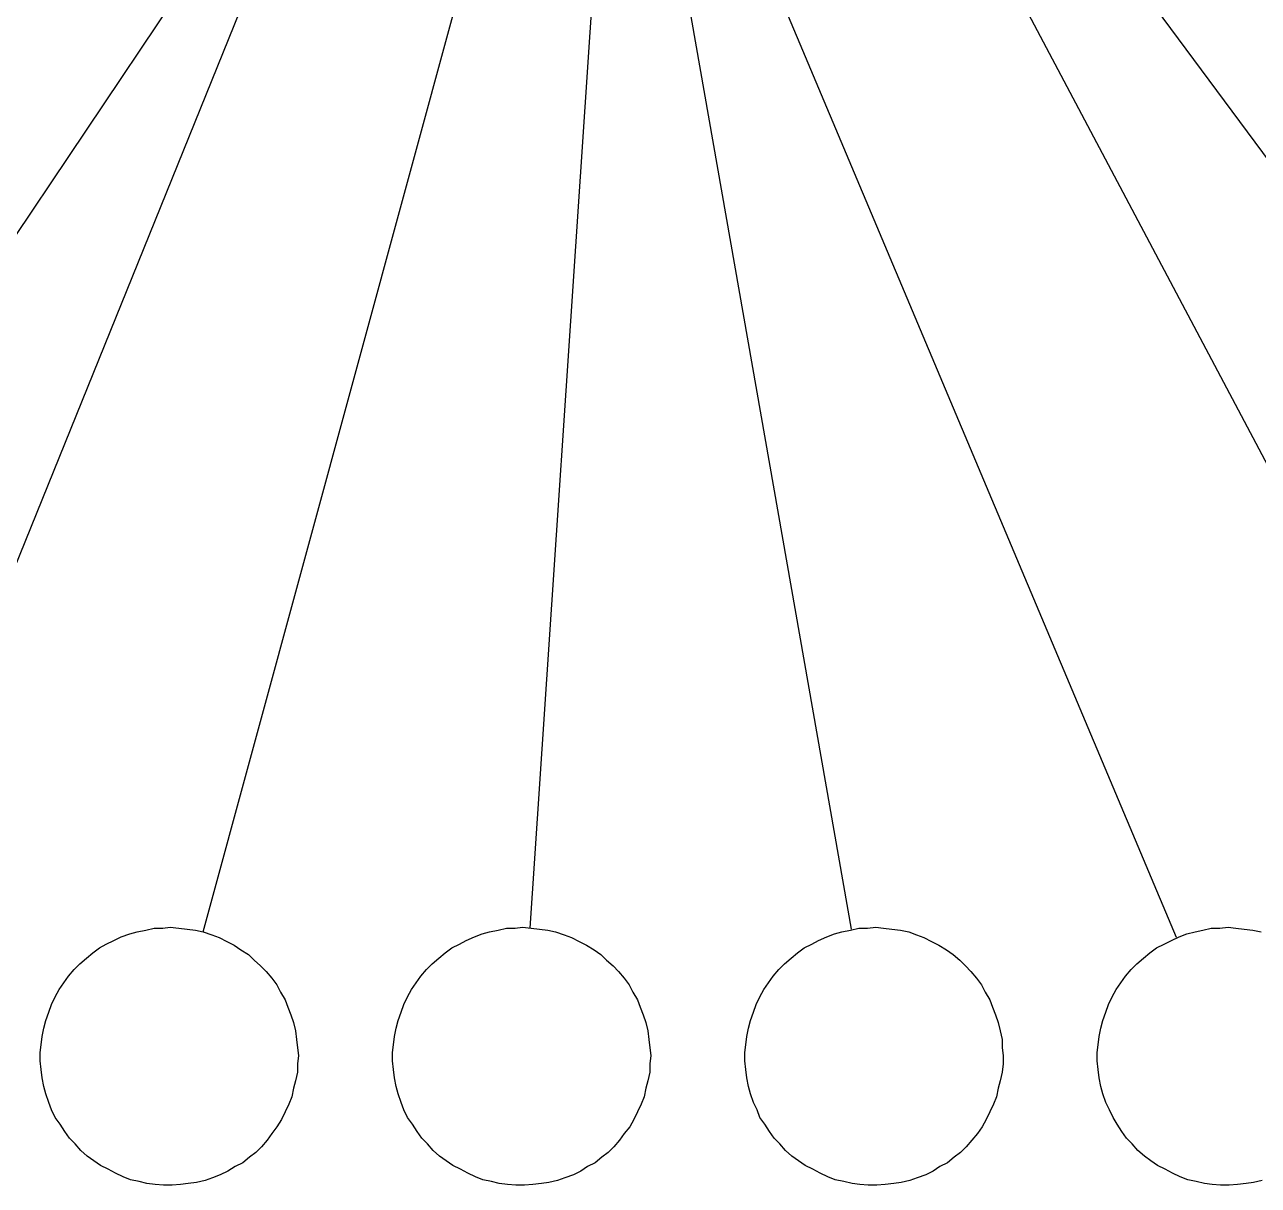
# Model space of a CAD drawing. Extents: x 9 to 432, y 44 to 411.
# Drawn here: x 82.9 to 119.86, y 52.24 to 87.01 of the extents above; entities that cross this region are included whole.
import ezdxf

# ---------------------------------------------------------------- set-up
doc = ezdxf.new("R2010")
doc.units = 0
doc.layers.get('0').update_dxf_attribs({"linetype": 'CONTINUOUS'})

msp = doc.modelspace()

# ---------------------------------------------------------------- linework, layer by layer
at = {"color": 7}
for p, q in [((68.269556, 59.293478), (97.761778, 103.235478)), ((88.250889, 59.8297), (99.088222, 99.623033)), ((127.705556, 59.519256), (107.752444, 97.195922)), ((98.044, 59.942589), (100.499333, 96.546811)), ((107.667778, 59.914367), (101.571778, 94.6277)), ((117.404444, 59.660367), (102.841778, 94.260811)), ((137.752667, 59.208811), (112.578444, 93.188367)), ((78.119111, 59.688589), (90.960222, 91.382144)), ((86.275333, 59.8297), (86.529333, 59.886144)), ((86.529333, 59.886144), (86.783333, 59.942589)), ((86.783333, 59.942589), (87.037333, 59.942589)), ((87.037333, 59.942589), (87.263111, 59.970811)), ((87.263111, 59.970811), (87.517111, 59.942589)), ((87.517111, 59.942589), (87.771111, 59.914367)), ((87.771111, 59.914367), (88.025111, 59.886144)), ((88.025111, 59.886144), (88.250889, 59.8297)), ((96.830444, 59.8297), (97.084444, 59.886144)), ((97.084444, 59.886144), (97.338444, 59.942589)), ((97.338444, 59.942589), (97.592444, 59.942589)), ((97.592444, 59.942589), (97.818222, 59.970811)), ((97.818222, 59.970811), (98.072222, 59.942589)), ((98.072222, 59.942589), (98.326222, 59.914367)), ((98.326222, 59.914367), (98.580222, 59.886144)), ((98.580222, 59.886144), (98.806, 59.8297)), ((107.385556, 59.8297), (107.639556, 59.886144)), ((107.639556, 59.886144), (107.893556, 59.942589)), ((107.893556, 59.942589), (108.147556, 59.942589)), ((108.147556, 59.942589), (108.401556, 59.970811)), ((108.401556, 59.970811), (108.627333, 59.942589)), ((108.627333, 59.942589), (108.881333, 59.914367)), ((108.881333, 59.914367), (109.135333, 59.886144)), ((109.135333, 59.886144), (109.389333, 59.8297)), ((117.968889, 59.8297), (118.194667, 59.886144)), ((118.194667, 59.886144), (118.448667, 59.942589)), ((118.448667, 59.942589), (118.702667, 59.942589)), ((118.702667, 59.942589), (118.956667, 59.970811)), ((118.956667, 59.970811), (119.182444, 59.942589)), ((119.182444, 59.942589), (119.436444, 59.914367)), ((119.436444, 59.914367), (119.690444, 59.886144)), ((119.690444, 59.886144), (119.944444, 59.8297)), ((85.344, 59.462811), (85.569778, 59.5757)), ((85.569778, 59.5757), (85.795556, 59.688589)), ((85.795556, 59.688589), (86.049556, 59.773256)), ((86.049556, 59.773256), (86.275333, 59.8297)), ((88.250889, 59.8297), (88.504889, 59.745033)), ((88.504889, 59.745033), (88.730667, 59.660367)), ((88.730667, 59.660367), (88.956444, 59.547478)), ((88.956444, 59.547478), (89.182222, 59.434589)), ((95.927333, 59.462811), (96.124889, 59.5757)), ((96.124889, 59.5757), (96.378889, 59.688589)), ((96.378889, 59.688589), (96.604667, 59.773256)), ((96.604667, 59.773256), (96.830444, 59.8297)), ((98.806, 59.8297), (99.06, 59.745033)), ((99.06, 59.745033), (99.285778, 59.660367)), ((99.285778, 59.660367), (99.511556, 59.547478)), ((99.511556, 59.547478), (99.737333, 59.434589)), ((106.482444, 59.462811), (106.68, 59.5757)), ((106.68, 59.5757), (106.934, 59.688589)), ((106.934, 59.688589), (107.159778, 59.773256)), ((107.159778, 59.773256), (107.385556, 59.8297)), ((109.389333, 59.8297), (109.615111, 59.745033)), ((109.615111, 59.745033), (109.840889, 59.660367)), ((109.840889, 59.660367), (110.066667, 59.547478)), ((110.066667, 59.547478), (110.292444, 59.434589)), ((117.037556, 59.462811), (117.263333, 59.5757)), ((117.263333, 59.5757), (117.489111, 59.688589)), ((117.489111, 59.688589), (117.714889, 59.773256)), ((117.714889, 59.773256), (117.968889, 59.8297)), ((84.751333, 59.039478), (84.948889, 59.208811)), ((84.948889, 59.208811), (85.146444, 59.349922)), ((85.146444, 59.349922), (85.344, 59.462811)), ((89.182222, 59.434589), (89.379778, 59.293478)), ((89.379778, 59.293478), (89.605556, 59.152367)), ((89.605556, 59.152367), (89.774889, 58.983033)), ((95.306444, 59.039478), (95.504, 59.208811)), ((95.504, 59.208811), (95.701556, 59.349922)), ((95.701556, 59.349922), (95.927333, 59.462811)), ((99.737333, 59.434589), (99.963111, 59.293478)), ((99.963111, 59.293478), (100.160667, 59.152367)), ((100.160667, 59.152367), (100.33, 58.983033)), ((105.861556, 59.039478), (106.059111, 59.208811)), ((106.059111, 59.208811), (106.256667, 59.349922)), ((106.256667, 59.349922), (106.482444, 59.462811)), ((110.292444, 59.434589), (110.518222, 59.293478)), ((110.518222, 59.293478), (110.715778, 59.152367)), ((110.715778, 59.152367), (110.913333, 58.983033)), ((116.416667, 59.039478), (116.614222, 59.208811)), ((116.614222, 59.208811), (116.811778, 59.349922)), ((116.811778, 59.349922), (117.037556, 59.462811)), ((84.384444, 58.700811), (84.553778, 58.870144)), ((84.553778, 58.870144), (84.751333, 59.039478)), ((89.774889, 58.983033), (89.972444, 58.8137)), ((89.972444, 58.8137), (90.141778, 58.644367)), ((94.939556, 58.700811), (95.108889, 58.870144)), ((95.108889, 58.870144), (95.306444, 59.039478)), ((100.33, 58.983033), (100.527556, 58.8137)), ((100.527556, 58.8137), (100.696889, 58.644367)), ((105.494667, 58.700811), (105.664, 58.870144)), ((105.664, 58.870144), (105.861556, 59.039478)), ((110.913333, 58.983033), (111.082667, 58.8137)), ((111.082667, 58.8137), (111.252, 58.644367)), ((116.049778, 58.700811), (116.219111, 58.870144)), ((116.219111, 58.870144), (116.416667, 59.039478)), ((84.074, 58.3057), (84.215111, 58.503256)), ((84.215111, 58.503256), (84.384444, 58.700811)), ((90.141778, 58.644367), (90.311111, 58.446811)), ((90.311111, 58.446811), (90.452222, 58.249256)), ((94.629111, 58.3057), (94.770222, 58.503256)), ((94.770222, 58.503256), (94.939556, 58.700811)), ((100.696889, 58.644367), (100.866222, 58.446811)), ((100.866222, 58.446811), (101.007333, 58.249256)), ((105.184222, 58.3057), (105.325333, 58.503256)), ((105.325333, 58.503256), (105.494667, 58.700811)), ((111.252, 58.644367), (111.421333, 58.446811)), ((111.421333, 58.446811), (111.562444, 58.249256)), ((115.739333, 58.3057), (115.880444, 58.503256)), ((115.880444, 58.503256), (116.049778, 58.700811)), ((83.82, 57.882367), (83.932889, 58.108144)), ((83.932889, 58.108144), (84.074, 58.3057)), ((90.452222, 58.249256), (90.565111, 58.023478)), ((90.565111, 58.023478), (90.706222, 57.7977)), ((94.375111, 57.882367), (94.488, 58.108144)), ((94.488, 58.108144), (94.629111, 58.3057)), ((101.007333, 58.249256), (101.120222, 58.023478)), ((101.120222, 58.023478), (101.261333, 57.7977)), ((104.930222, 57.882367), (105.043111, 58.108144)), ((105.043111, 58.108144), (105.184222, 58.3057)), ((111.562444, 58.249256), (111.675333, 58.023478)), ((111.675333, 58.023478), (111.816444, 57.7977)), ((115.485333, 57.882367), (115.598222, 58.108144)), ((115.598222, 58.108144), (115.739333, 58.3057)), ((83.622444, 57.430811), (83.707111, 57.656589)), ((83.707111, 57.656589), (83.82, 57.882367)), ((90.706222, 57.7977), (90.790889, 57.571922)), ((94.177556, 57.430811), (94.262222, 57.656589)), ((94.262222, 57.656589), (94.375111, 57.882367)), ((101.261333, 57.7977), (101.346, 57.571922)), ((104.732667, 57.430811), (104.817333, 57.656589)), ((104.817333, 57.656589), (104.930222, 57.882367)), ((111.816444, 57.7977), (111.901111, 57.571922)), ((115.287778, 57.430811), (115.372444, 57.656589)), ((115.372444, 57.656589), (115.485333, 57.882367)), ((83.537778, 57.176811), (83.622444, 57.430811)), ((90.790889, 57.571922), (90.875556, 57.346144)), ((90.875556, 57.346144), (90.960222, 57.120367)), ((94.092889, 57.176811), (94.177556, 57.430811)), ((101.346, 57.571922), (101.430667, 57.346144)), ((101.430667, 57.346144), (101.515333, 57.120367)), ((104.648, 57.176811), (104.732667, 57.430811)), ((111.901111, 57.571922), (111.985778, 57.346144)), ((111.985778, 57.346144), (112.070444, 57.120367)), ((115.203111, 57.176811), (115.287778, 57.430811)), ((83.424889, 56.697033), (83.481333, 56.951033)), ((83.481333, 56.951033), (83.537778, 57.176811)), ((90.960222, 57.120367), (91.016667, 56.866367)), ((93.98, 56.697033), (94.036444, 56.951033)), ((94.036444, 56.951033), (94.092889, 57.176811)), ((101.515333, 57.120367), (101.571778, 56.866367)), ((104.535111, 56.697033), (104.591556, 56.951033)), ((104.591556, 56.951033), (104.648, 57.176811)), ((112.070444, 57.120367), (112.126889, 56.866367)), ((115.090222, 56.697033), (115.146667, 56.951033)), ((115.146667, 56.951033), (115.203111, 57.176811)), ((83.396667, 56.443033), (83.424889, 56.697033)), ((91.016667, 56.866367), (91.044889, 56.612367)), ((91.044889, 56.612367), (91.073111, 56.358367)), ((93.951778, 56.443033), (93.98, 56.697033)), ((101.571778, 56.866367), (101.6, 56.612367)), ((101.6, 56.612367), (101.628222, 56.358367)), ((104.506889, 56.443033), (104.535111, 56.697033)), ((112.126889, 56.866367), (112.183333, 56.612367)), ((112.183333, 56.612367), (112.183333, 56.358367)), ((115.062, 56.443033), (115.090222, 56.697033)), ((83.368444, 56.217256), (83.396667, 56.443033)), ((83.368444, 55.963256), (83.368444, 56.217256)), ((91.073111, 56.358367), (91.101333, 56.132589)), ((93.923556, 56.217256), (93.951778, 56.443033)), ((93.923556, 55.963256), (93.923556, 56.217256)), ((101.628222, 56.358367), (101.656444, 56.132589)), ((104.478667, 56.217256), (104.506889, 56.443033)), ((104.478667, 55.963256), (104.478667, 56.217256)), ((112.183333, 56.358367), (112.211556, 56.132589)), ((115.033778, 56.217256), (115.062, 56.443033)), ((115.033778, 55.963256), (115.033778, 56.217256)), ((83.396667, 55.709256), (83.368444, 55.963256)), ((91.101333, 56.132589), (91.073111, 55.878589)), ((91.073111, 55.878589), (91.073111, 55.624589)), ((93.951778, 55.709256), (93.923556, 55.963256)), ((101.656444, 56.132589), (101.628222, 55.878589)), ((101.628222, 55.878589), (101.628222, 55.624589)), ((104.506889, 55.709256), (104.478667, 55.963256)), ((112.211556, 55.878589), (112.183333, 55.624589)), ((112.211556, 56.132589), (112.211556, 55.878589)), ((115.062, 55.709256), (115.033778, 55.963256)), ((83.424889, 55.455256), (83.396667, 55.709256)), ((83.481333, 55.201256), (83.424889, 55.455256)), ((91.073111, 55.624589), (91.016667, 55.370589)), ((93.98, 55.455256), (93.951778, 55.709256)), ((94.036444, 55.201256), (93.98, 55.455256)), ((101.628222, 55.624589), (101.571778, 55.370589)), ((104.535111, 55.455256), (104.506889, 55.709256)), ((104.591556, 55.201256), (104.535111, 55.455256)), ((112.183333, 55.624589), (112.126889, 55.370589)), ((115.090222, 55.455256), (115.062, 55.709256)), ((115.146667, 55.201256), (115.090222, 55.455256)), ((83.537778, 54.975478), (83.481333, 55.201256)), ((90.960222, 55.144811), (90.903778, 54.890811)), ((91.016667, 55.370589), (90.960222, 55.144811)), ((94.092889, 54.975478), (94.036444, 55.201256)), ((101.515333, 55.144811), (101.458889, 54.890811)), ((101.571778, 55.370589), (101.515333, 55.144811)), ((104.648, 54.975478), (104.591556, 55.201256)), ((112.070444, 55.144811), (112.014, 54.890811)), ((112.126889, 55.370589), (112.070444, 55.144811)), ((115.203111, 54.975478), (115.146667, 55.201256)), ((83.622444, 54.721478), (83.537778, 54.975478)), ((83.707111, 54.4957), (83.622444, 54.721478)), ((90.903778, 54.890811), (90.819111, 54.665033)), ((94.177556, 54.721478), (94.092889, 54.975478)), ((94.262222, 54.4957), (94.177556, 54.721478)), ((101.458889, 54.890811), (101.374222, 54.665033)), ((104.732667, 54.721478), (104.648, 54.975478)), ((104.845556, 54.4957), (104.732667, 54.721478)), ((112.014, 54.890811), (111.929333, 54.665033)), ((115.287778, 54.721478), (115.203111, 54.975478)), ((115.400667, 54.4957), (115.287778, 54.721478)), ((83.82, 54.269922), (83.707111, 54.4957)), ((90.706222, 54.439256), (90.593333, 54.213478)), ((90.819111, 54.665033), (90.706222, 54.439256)), ((94.375111, 54.269922), (94.262222, 54.4957)), ((101.261333, 54.439256), (101.148444, 54.213478)), ((101.374222, 54.665033), (101.261333, 54.439256)), ((104.930222, 54.269922), (104.845556, 54.4957)), ((111.816444, 54.439256), (111.703556, 54.213478)), ((111.929333, 54.665033), (111.816444, 54.439256)), ((115.513556, 54.269922), (115.400667, 54.4957)), ((83.961111, 54.072367), (83.82, 54.269922)), ((84.102222, 53.846589), (83.961111, 54.072367)), ((90.452222, 53.9877), (90.311111, 53.790144)), ((90.593333, 54.213478), (90.452222, 53.9877)), ((94.516222, 54.072367), (94.375111, 54.269922)), ((94.657333, 53.846589), (94.516222, 54.072367)), ((101.035556, 53.9877), (100.866222, 53.790144)), ((101.148444, 54.213478), (101.035556, 53.9877)), ((105.071333, 54.072367), (104.930222, 54.269922)), ((105.212444, 53.846589), (105.071333, 54.072367)), ((111.590667, 53.9877), (111.449556, 53.790144)), ((111.703556, 54.213478), (111.590667, 53.9877)), ((115.626444, 54.072367), (115.513556, 54.269922)), ((115.767556, 53.846589), (115.626444, 54.072367)), ((84.243333, 53.649033), (84.102222, 53.846589)), ((84.412667, 53.4797), (84.243333, 53.649033)), ((90.17, 53.592589), (90.000667, 53.395033)), ((90.311111, 53.790144), (90.17, 53.592589)), ((94.798444, 53.649033), (94.657333, 53.846589)), ((94.967778, 53.4797), (94.798444, 53.649033)), ((100.725111, 53.592589), (100.555778, 53.395033)), ((100.866222, 53.790144), (100.725111, 53.592589)), ((105.353556, 53.649033), (105.212444, 53.846589)), ((105.522889, 53.4797), (105.353556, 53.649033)), ((111.280222, 53.592589), (111.110889, 53.395033)), ((111.449556, 53.790144), (111.280222, 53.592589)), ((115.908667, 53.649033), (115.767556, 53.846589)), ((116.078, 53.4797), (115.908667, 53.649033)), ((84.582, 53.282144), (84.412667, 53.4797)), ((84.779556, 53.112811), (84.582, 53.282144)), ((89.831333, 53.2257), (89.633778, 53.084589)), ((90.000667, 53.395033), (89.831333, 53.2257)), ((95.137111, 53.282144), (94.967778, 53.4797)), ((95.334667, 53.112811), (95.137111, 53.282144)), ((100.386444, 53.2257), (100.188889, 53.084589)), ((100.555778, 53.395033), (100.386444, 53.2257)), ((105.692222, 53.282144), (105.522889, 53.4797)), ((105.889778, 53.112811), (105.692222, 53.282144)), ((110.941556, 53.2257), (110.744, 53.084589)), ((111.110889, 53.395033), (110.941556, 53.2257)), ((116.247333, 53.282144), (116.078, 53.4797)), ((116.444889, 53.112811), (116.247333, 53.282144)), ((84.977111, 52.9717), (84.779556, 53.112811)), ((85.174667, 52.830589), (84.977111, 52.9717)), ((89.436222, 52.915256), (89.210444, 52.802367)), ((89.633778, 53.084589), (89.436222, 52.915256)), ((95.532222, 52.9717), (95.334667, 53.112811)), ((95.729778, 52.830589), (95.532222, 52.9717)), ((99.991333, 52.915256), (99.765556, 52.802367)), ((100.188889, 53.084589), (99.991333, 52.915256)), ((106.087333, 52.9717), (105.889778, 53.112811)), ((106.284889, 52.830589), (106.087333, 52.9717)), ((110.546444, 52.915256), (110.320667, 52.802367)), ((110.744, 53.084589), (110.546444, 52.915256)), ((116.642444, 52.9717), (116.444889, 53.112811)), ((116.84, 52.830589), (116.642444, 52.9717)), ((85.400444, 52.7177), (85.174667, 52.830589)), ((85.626222, 52.604811), (85.400444, 52.7177)), ((85.852, 52.491922), (85.626222, 52.604811)), ((86.077778, 52.407256), (85.852, 52.491922)), ((88.758889, 52.548367), (88.533111, 52.4637)), ((88.984667, 52.661256), (88.758889, 52.548367)), ((89.210444, 52.802367), (88.984667, 52.661256)), ((95.955556, 52.7177), (95.729778, 52.830589)), ((96.181333, 52.604811), (95.955556, 52.7177)), ((96.407111, 52.491922), (96.181333, 52.604811)), ((96.632889, 52.407256), (96.407111, 52.491922)), ((99.342222, 52.548367), (99.088222, 52.4637)), ((99.568, 52.661256), (99.342222, 52.548367)), ((99.765556, 52.802367), (99.568, 52.661256)), ((106.510667, 52.7177), (106.284889, 52.830589)), ((106.736444, 52.604811), (106.510667, 52.7177)), ((106.962222, 52.491922), (106.736444, 52.604811)), ((107.188, 52.407256), (106.962222, 52.491922)), ((109.897333, 52.548367), (109.643333, 52.4637)), ((110.123111, 52.661256), (109.897333, 52.548367)), ((110.320667, 52.802367), (110.123111, 52.661256)), ((117.065778, 52.7177), (116.84, 52.830589)), ((117.291556, 52.604811), (117.065778, 52.7177)), ((117.517333, 52.491922), (117.291556, 52.604811)), ((117.743111, 52.407256), (117.517333, 52.491922)), ((86.331778, 52.350811), (86.077778, 52.407256)), ((86.557556, 52.294367), (86.331778, 52.350811)), ((86.811556, 52.266144), (86.557556, 52.294367)), ((87.065556, 52.237922), (86.811556, 52.266144)), ((87.319556, 52.237922), (87.065556, 52.237922)), ((87.573556, 52.266144), (87.319556, 52.237922)), ((87.799333, 52.294367), (87.573556, 52.266144)), ((88.053333, 52.322589), (87.799333, 52.294367)), ((88.307333, 52.379033), (88.053333, 52.322589)), ((88.533111, 52.4637), (88.307333, 52.379033)), ((96.886889, 52.350811), (96.632889, 52.407256)), ((97.112667, 52.294367), (96.886889, 52.350811)), ((97.366667, 52.266144), (97.112667, 52.294367)), ((97.620667, 52.237922), (97.366667, 52.266144)), ((97.874667, 52.237922), (97.620667, 52.237922)), ((98.128667, 52.266144), (97.874667, 52.237922)), ((98.382667, 52.294367), (98.128667, 52.266144)), ((98.608444, 52.322589), (98.382667, 52.294367)), ((98.862444, 52.379033), (98.608444, 52.322589)), ((99.088222, 52.4637), (98.862444, 52.379033)), ((107.442, 52.350811), (107.188, 52.407256)), ((107.696, 52.294367), (107.442, 52.350811)), ((107.921778, 52.266144), (107.696, 52.294367)), ((108.175778, 52.237922), (107.921778, 52.266144)), ((108.429778, 52.237922), (108.175778, 52.237922)), ((108.683778, 52.266144), (108.429778, 52.237922)), ((108.937778, 52.294367), (108.683778, 52.266144)), ((109.163556, 52.322589), (108.937778, 52.294367)), ((109.417556, 52.379033), (109.163556, 52.322589)), ((109.643333, 52.4637), (109.417556, 52.379033)), ((117.997111, 52.350811), (117.743111, 52.407256)), ((118.251111, 52.294367), (117.997111, 52.350811)), ((118.476889, 52.266144), (118.251111, 52.294367)), ((118.730889, 52.237922), (118.476889, 52.266144)), ((118.984889, 52.237922), (118.730889, 52.237922)), ((119.238889, 52.266144), (118.984889, 52.237922)), ((119.492889, 52.294367), (119.238889, 52.266144)), ((119.718667, 52.322589), (119.492889, 52.294367)), ((119.972667, 52.379033), (119.718667, 52.322589))]:
    msp.add_line(p, q, dxfattribs=at)

doc.saveas('drawing.dxf')
